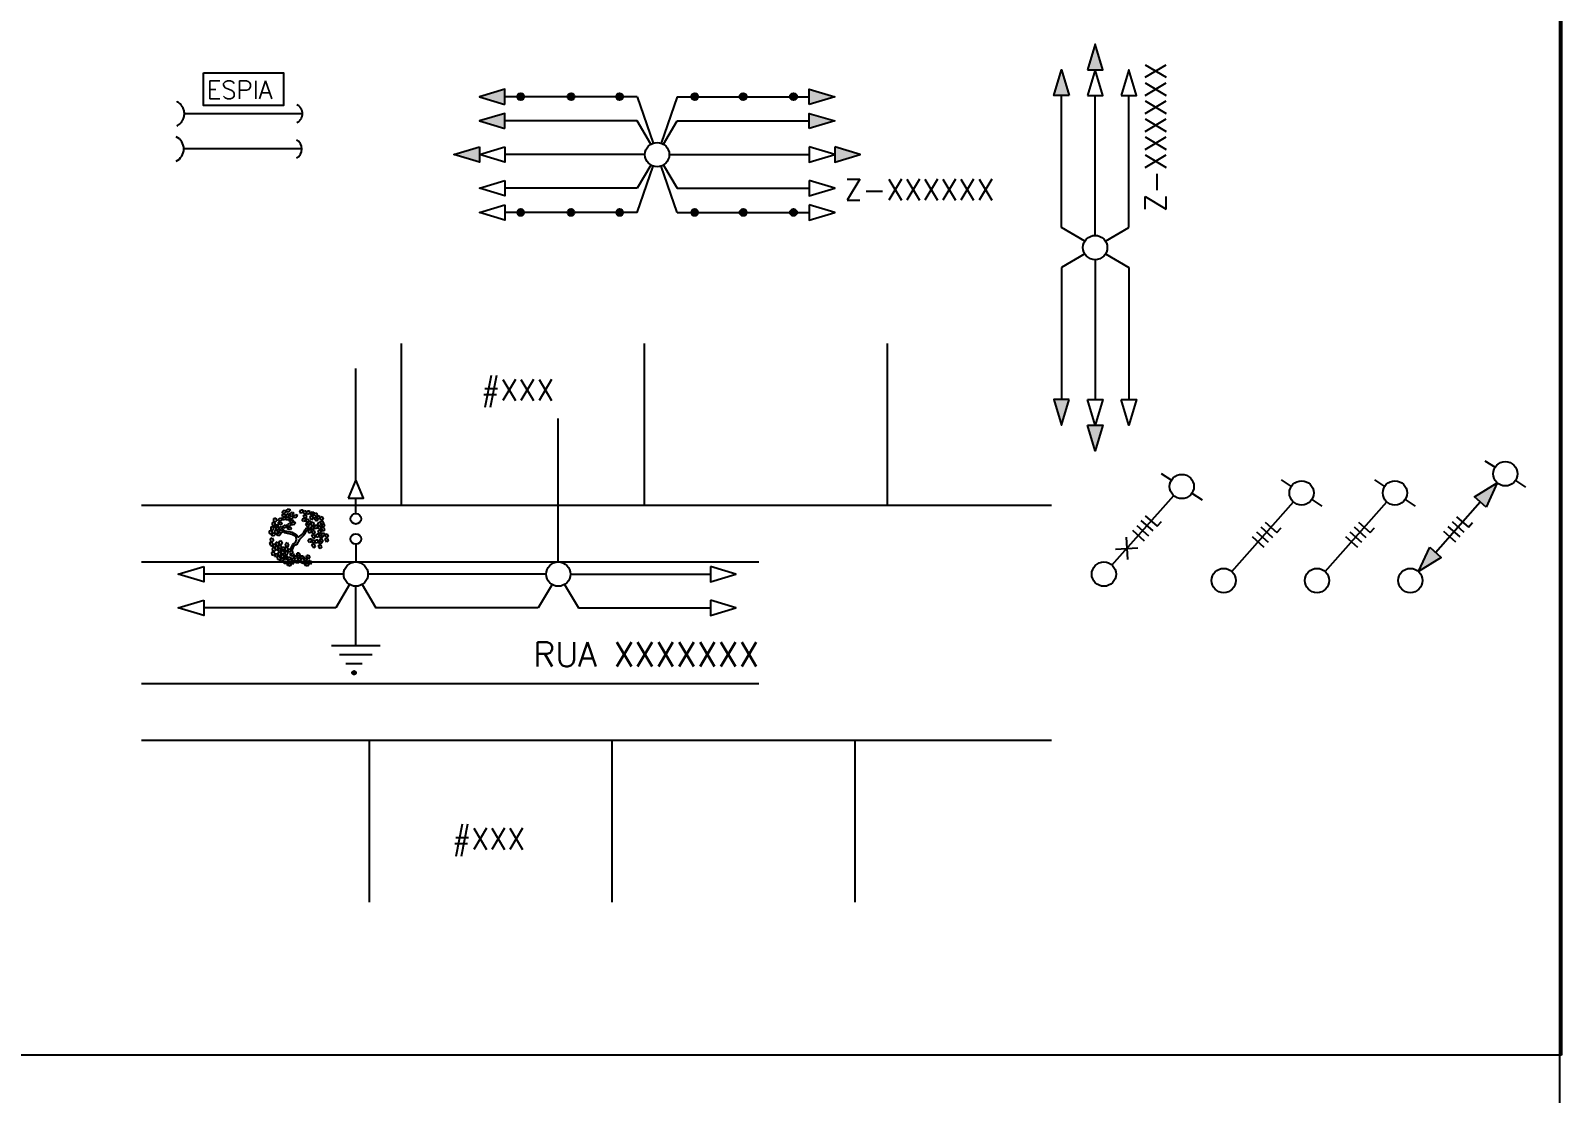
# Model space of a CAD drawing. Header units: millimetres. Extents: x 914 to 1954, y 1483 to 3495.
# Drawn here: x 1756.8 to 1945.9, y 3196.6 to 3327.8 of the extents above; entities that cross this region are included whole.
import ezdxf

# ---------------------------------------------------------------- set-up
doc = ezdxf.new("R2010")
doc.units = ezdxf.units.MM
doc.linetypes.add('DASHEDX2', pattern=[38.1, 25.4, -12.7])
for name, color, linetype in [('BT_EXISTENTE', 7, 'Continuous'), ('BTEXIST', 6, 'Continuous'), ('EQEXISTTXT', 2, 'Continuous'), ('EQPROJ', 40, 'Continuous'), ('HACHURA', 1, 'Continuous'), ('Light_textos', 2, 'Continuous'), ('LINHA_DE_CHAMADA', 1, 'Continuous'), ('LOTE', 5, 'Continuous'), ('MEIO_FIO', 3, 'Continuous'), ('MT_EXISTENTE', 2, 'Continuous'), ('MTXXXXXEXIST', 2, 'Continuous'), ('NOME_RUAS', 7, 'Continuous'), ('NUMERACAO_LOTES', 7, 'Continuous'), ('POSTE_EXISTENTE', 2, 'Continuous'), ('REDE DE BT SUBT. EXISTENTE EM DUTO', 6, 'Continuous'), ('TOPOGRAFIA', 2, 'Continuous')]:
    doc.layers.add(name, color=color, linetype=linetype)
doc.styles.add('PADRÃO', font='romans.shx')
doc.linetypes.add('TRACKS', pattern='A,0.15,[130,ltypeshp.shx,S=0.25,R=0,X=0,Y=0],0.15', length=0.3)

# ---------------------------------------------------------------- blocks, each defined once
blk = doc.blocks.new('A$C102D6B5D')
at = {"layer": 'EQPROJ', "linetype": 'DASHEDX2', "ltscale": 0.075}
blk.add_hatch(color=256, dxfattribs=at).paths.add_polyline_path([(1.33, 9.35, 1), (0.88, 9.35, 1)])
at = {"layer": 'EQPROJ', "linetype": 'DASHEDX2', "ltscale": 1.5}
blk.add_line((5.2, 7.82), (0, 4.82), dxfattribs=at)
at = {"layer": 'EQPROJ', "linetype": 'DASHEDX2', "ltscale": 0.9}
for p, q in [((3.77, 8.3), (0.3, 6.3)), ((2.53, 8.88), (0.8, 7.88))]:
    blk.add_line(p, q, dxfattribs=at)
at = {"layer": 'EQPROJ', "linetype": 'DASHEDX2', "ltscale": 1.3}
blk.add_line((2.6, 6.32), (6.25, 0), dxfattribs=at)
at = {"layer": 'EQPROJ', "linetype": 'DASHEDX2', "ltscale": 0.075}
blk.add_circle((1.1, 9.35), 0.225, dxfattribs=at)
blk = doc.blocks.new('A$C23727E30')
at = {"layer": 'REDE DE BT SUBT. EXISTENTE EM DUTO', "color": 2}
for p, q in [((0, 0.407), (0.407, 0)), ((0.407, 0.407), (0, 0))]:
    blk.add_line(p, q, dxfattribs=at)
blk = doc.blocks.new('A$C2E0E34F6')
at = {"color": 1}
for p, q in [((0.171, 2.291), (0.258, 2.335)), ((0.175, 2.163), (0.171, 2.291)), ((0.258, 2.335), (0.303, 2.19)), ((0.405, 2.266), (0.504, 2.347)), ((0.592, 2.304), (0.503, 2.181)), ((0.504, 2.347), (0.592, 2.304)), ((0.565, 2.523), (0.716, 2.543)), ((0.594, 2.43), (0.565, 2.523)), ((0.575, 2.661), (0.674, 2.742)), ((0.585, 2.588), (0.575, 2.661)), ((0.674, 2.576), (0.585, 2.588)), ((0.721, 2.413), (0.594, 2.43)), ((0.597, 2.34), (0.696, 2.421)), ((0.607, 2.266), (0.597, 2.34)), ((0.674, 2.742), (0.762, 2.699)), ((0.762, 2.699), (0.674, 2.576)), ((0.784, 2.378), (0.695, 2.255)), ((0.696, 2.421), (0.784, 2.378)), ((0.716, 2.543), (0.768, 2.47)), ((0.768, 2.47), (0.721, 2.413)), ((0.75, 2.371), (0.9, 2.39)), ((0.778, 2.277), (0.75, 2.371)), ((0.76, 2.509), (0.859, 2.59)), ((0.77, 2.435), (0.76, 2.509)), ((0.768, 2.736), (0.867, 2.817)), ((0.778, 2.662), (0.768, 2.736)), ((0.858, 2.424), (0.77, 2.435)), ((0.866, 2.65), (0.778, 2.662)), ((0.905, 2.26), (0.778, 2.277)), ((0.947, 2.547), (0.858, 2.424)), ((0.859, 2.59), (0.947, 2.547)), ((0.955, 2.774), (0.866, 2.65)), ((0.867, 2.817), (0.955, 2.774)), ((0.9, 2.39), (0.952, 2.318)), ((0.952, 2.318), (0.905, 2.26)), ((0.941, 2.272), (1.092, 2.292)), ((0.97, 2.179), (0.941, 2.272)), ((0.952, 2.583), (1.051, 2.665)), ((0.962, 2.51), (0.952, 2.583)), ((0.952, 2.41), (1.05, 2.491)), ((0.962, 2.337), (0.952, 2.41)), ((1.05, 2.498), (0.962, 2.51)), ((1.05, 2.325), (0.962, 2.337)), ((1.139, 2.622), (1.05, 2.498)), ((1.05, 2.491), (1.139, 2.449)), ((1.139, 2.449), (1.05, 2.325)), ((1.051, 2.665), (1.139, 2.622)), ((1.092, 2.292), (1.144, 2.219)), ((1.144, 2.485), (1.243, 2.566)), ((1.154, 2.411), (1.144, 2.485)), ((1.242, 2.399), (1.154, 2.411)), ((1.331, 2.523), (1.242, 2.399)), ((1.243, 2.566), (1.331, 2.523)), ((1.428, 2.7), (1.477, 2.818)), ((1.471, 2.639), (1.428, 2.7)), ((1.555, 2.671), (1.471, 2.639)), ((1.477, 2.818), (1.575, 2.822)), ((1.575, 2.822), (1.555, 2.671)), ((1.577, 2.297), (1.626, 2.415)), ((1.621, 2.236), (1.577, 2.297)), ((1.598, 2.703), (1.632, 2.785)), ((1.694, 2.586), (1.598, 2.703)), ((1.62, 2.498), (1.654, 2.58)), ((1.717, 2.381), (1.62, 2.498)), ((1.626, 2.415), (1.724, 2.419)), ((1.632, 2.785), (1.706, 2.776)), ((1.654, 2.58), (1.728, 2.571)), ((1.758, 2.66), (1.694, 2.586)), ((1.724, 2.419), (1.704, 2.268)), ((1.706, 2.776), (1.758, 2.66)), ((1.781, 2.455), (1.717, 2.381)), ((1.728, 2.571), (1.781, 2.455)), ((1.747, 2.3), (1.781, 2.382)), ((1.843, 2.183), (1.747, 2.3)), ((1.761, 2.662), (1.811, 2.78)), ((1.805, 2.602), (1.761, 2.662)), ((1.781, 2.382), (1.855, 2.373)), ((1.888, 2.633), (1.805, 2.602)), ((1.811, 2.78), (1.908, 2.784)), ((1.84, 2.16), (1.889, 2.278)), ((1.855, 2.373), (1.908, 2.257)), ((1.908, 2.784), (1.888, 2.633)), ((1.889, 2.278), (1.986, 2.282)), ((1.931, 2.665), (1.965, 2.747)), ((2.028, 2.548), (1.931, 2.665)), ((1.954, 2.46), (1.988, 2.543)), ((2.05, 2.343), (1.954, 2.46)), ((1.965, 2.747), (2.039, 2.738)), ((1.986, 2.282), (1.966, 2.131)), ((1.981, 2.616), (2.03, 2.734)), ((2.025, 2.556), (1.981, 2.616)), ((1.988, 2.543), (2.062, 2.533)), ((2.108, 2.587), (2.025, 2.556)), ((2.092, 2.622), (2.028, 2.548)), ((2.03, 2.734), (2.128, 2.738)), ((2.039, 2.738), (2.092, 2.622)), ((2.115, 2.417), (2.05, 2.343)), ((2.062, 2.533), (2.115, 2.417)), ((2.128, 2.738), (2.108, 2.587)), ((2.151, 2.619), (2.185, 2.702)), ((2.248, 2.502), (2.151, 2.619)), ((2.174, 2.415), (2.208, 2.497)), ((2.27, 2.297), (2.174, 2.415)), ((2.185, 2.702), (2.259, 2.692)), ((2.208, 2.497), (2.282, 2.488)), ((2.312, 2.576), (2.248, 2.502)), ((2.259, 2.692), (2.312, 2.576)), ((2.334, 2.371), (2.27, 2.297)), ((2.272, 2.456), (2.322, 2.575)), ((2.316, 2.396), (2.272, 2.456)), ((2.282, 2.488), (2.334, 2.371)), ((2.399, 2.427), (2.316, 2.396)), ((2.322, 2.575), (2.419, 2.578)), ((2.419, 2.578), (2.399, 2.427)), ((2.442, 2.46), (2.476, 2.542)), ((2.539, 2.342), (2.442, 2.46)), ((2.465, 2.255), (2.499, 2.337)), ((2.476, 2.542), (2.55, 2.533)), ((2.499, 2.337), (2.573, 2.328)), ((2.603, 2.416), (2.539, 2.342)), ((2.55, 2.533), (2.603, 2.416)), ((2.573, 2.328), (2.626, 2.211)), ((0, 1.675), (0.087, 1.719)), ((0.005, 1.547), (0, 1.675)), ((0.069, 1.51), (0.005, 1.547)), ((0.057, 1.873), (0.144, 1.917)), ((0.062, 1.745), (0.057, 1.873)), ((0.127, 1.708), (0.062, 1.745)), ((0.132, 1.573), (0.069, 1.51)), ((0.087, 1.719), (0.132, 1.573)), ((0.108, 1.455), (0.184, 1.587)), ((0.114, 2.093), (0.201, 2.137)), ((0.118, 1.965), (0.114, 2.093)), ((0.183, 1.929), (0.118, 1.965)), ((0.189, 1.771), (0.127, 1.708)), ((0.144, 1.917), (0.189, 1.771)), ((0.24, 2.127), (0.175, 2.163)), ((0.246, 1.992), (0.183, 1.929)), ((0.184, 1.587), (0.273, 1.584)), ((0.201, 2.137), (0.246, 1.992)), ((0.222, 1.873), (0.298, 2.005)), ((0.314, 1.84), (0.222, 1.873)), ((0.303, 2.19), (0.24, 2.127)), ((0.255, 1.713), (0.343, 1.757)), ((0.26, 1.585), (0.255, 1.713)), ((0.325, 1.548), (0.26, 1.585)), ((0.273, 1.584), (0.291, 1.512)), ((0.298, 2.005), (0.387, 2.003)), ((0.312, 1.911), (0.4, 1.955)), ((0.317, 1.783), (0.312, 1.911)), ((0.404, 1.93), (0.314, 1.84)), ((0.382, 1.746), (0.317, 1.783)), ((0.387, 1.612), (0.325, 1.548)), ((0.343, 1.757), (0.387, 1.612)), ((0.364, 1.493), (0.44, 1.625)), ((0.445, 1.81), (0.382, 1.746)), ((0.387, 2.003), (0.404, 1.93)), ((0.395, 2.128), (0.546, 2.147)), ((0.423, 2.034), (0.395, 2.128)), ((0.4, 1.955), (0.445, 1.81)), ((0.415, 2.192), (0.405, 2.266)), ((0.503, 2.181), (0.415, 2.192)), ((0.55, 2.017), (0.423, 2.034)), ((0.44, 1.625), (0.529, 1.622)), ((0.546, 1.55), (0.456, 1.459)), ((0.459, 1.725), (0.609, 1.744)), ((0.487, 1.631), (0.459, 1.725)), ((0.469, 1.863), (0.568, 1.944)), ((0.479, 1.789), (0.469, 1.863)), ((0.567, 1.778), (0.479, 1.789)), ((0.614, 1.614), (0.487, 1.631)), ((0.529, 1.622), (0.546, 1.55)), ((0.546, 2.147), (0.597, 2.075)), ((0.597, 2.075), (0.55, 2.017)), ((0.656, 1.901), (0.567, 1.778)), ((0.568, 1.944), (0.656, 1.901)), ((0.695, 2.255), (0.607, 2.266)), ((0.609, 1.744), (0.661, 1.672)), ((0.661, 1.672), (0.614, 1.614)), ((0.661, 1.937), (0.76, 2.018)), ((0.671, 1.863), (0.661, 1.937)), ((0.759, 1.852), (0.671, 1.863)), ((0.848, 1.975), (0.759, 1.852)), ((0.76, 2.018), (0.848, 1.975)), ((0.863, 1.907), (1.014, 1.927)), ((0.892, 1.814), (0.863, 1.907)), ((0.873, 2.045), (0.972, 2.126)), ((0.884, 1.972), (0.873, 2.045)), ((0.972, 1.96), (0.884, 1.972)), ((1.019, 1.797), (0.892, 1.814)), ((1.097, 2.162), (0.97, 2.179)), ((0.972, 2.126), (1.06, 2.083)), ((1.06, 2.083), (0.972, 1.96)), ((1.014, 1.927), (1.066, 1.854)), ((1.066, 1.854), (1.019, 1.797)), ((1.066, 2.12), (1.165, 2.201)), ((1.076, 2.046), (1.066, 2.12)), ((1.164, 2.034), (1.076, 2.046)), ((1.144, 2.219), (1.097, 2.162)), ((1.253, 2.158), (1.164, 2.034)), ((1.165, 2.201), (1.253, 2.158)), ((1.704, 2.268), (1.621, 2.236)), ((1.769, 2.095), (1.803, 2.177)), ((1.866, 1.978), (1.769, 2.095)), ((1.803, 2.177), (1.877, 2.168)), ((1.883, 2.1), (1.84, 2.16)), ((1.908, 2.257), (1.843, 2.183)), ((1.93, 2.052), (1.866, 1.978)), ((1.877, 2.168), (1.93, 2.052)), ((1.966, 2.131), (1.883, 2.1)), ((1.911, 1.749), (1.96, 1.867)), ((1.954, 1.689), (1.911, 1.749)), ((2.037, 1.72), (1.954, 1.689)), ((1.96, 1.867), (2.057, 1.871)), ((2.009, 2.163), (2.043, 2.245)), ((2.106, 2.046), (2.009, 2.163)), ((2.032, 1.958), (2.066, 2.041)), ((2.128, 1.841), (2.032, 1.958)), ((2.057, 1.871), (2.037, 1.72)), ((2.043, 2.245), (2.117, 2.236)), ((2.066, 2.041), (2.14, 2.031)), ((2.081, 1.753), (2.114, 1.835)), ((2.177, 1.635), (2.081, 1.753)), ((2.103, 1.548), (2.137, 1.63)), ((2.199, 1.43), (2.103, 1.548)), ((2.17, 2.12), (2.106, 2.046)), ((2.114, 1.835), (2.188, 1.826)), ((2.117, 2.236), (2.17, 2.12)), ((2.193, 1.915), (2.128, 1.841)), ((2.137, 1.63), (2.211, 1.621)), ((2.14, 2.031), (2.193, 1.915)), ((2.241, 1.709), (2.177, 1.635)), ((2.188, 1.826), (2.241, 1.709)), ((2.201, 1.985), (2.251, 2.103)), ((2.245, 1.925), (2.201, 1.985)), ((2.211, 1.621), (2.264, 1.504)), ((2.328, 1.956), (2.245, 1.925)), ((2.251, 2.103), (2.348, 2.107)), ((2.301, 1.559), (2.35, 1.677)), ((2.344, 1.499), (2.301, 1.559)), ((2.348, 2.107), (2.328, 1.956)), ((2.428, 1.53), (2.344, 1.499)), ((2.35, 1.677), (2.448, 1.681)), ((2.358, 2.137), (2.407, 2.255)), ((2.401, 2.077), (2.358, 2.137)), ((2.371, 1.988), (2.405, 2.071)), ((2.468, 1.871), (2.371, 1.988)), ((2.394, 1.784), (2.428, 1.866)), ((2.49, 1.666), (2.394, 1.784)), ((2.485, 2.108), (2.401, 2.077)), ((2.405, 2.071), (2.479, 2.061)), ((2.407, 2.255), (2.505, 2.259)), ((2.428, 1.866), (2.502, 1.857)), ((2.448, 1.681), (2.428, 1.53)), ((2.561, 2.137), (2.465, 2.255)), ((2.532, 1.945), (2.468, 1.871)), ((2.471, 1.563), (2.505, 1.645)), ((2.567, 1.445), (2.471, 1.563)), ((2.479, 2.061), (2.532, 1.945)), ((2.505, 2.259), (2.485, 2.108)), ((2.554, 1.74), (2.49, 1.666)), ((2.502, 1.857), (2.554, 1.74)), ((2.505, 1.645), (2.578, 1.635)), ((2.528, 2.14), (2.562, 2.223)), ((2.624, 2.023), (2.528, 2.14)), ((2.55, 1.936), (2.584, 2.018)), ((2.647, 1.818), (2.55, 1.936)), ((2.626, 2.211), (2.561, 2.137)), ((2.562, 2.223), (2.635, 2.213)), ((2.631, 1.519), (2.567, 1.445)), ((2.571, 1.62), (2.62, 1.738)), ((2.614, 1.56), (2.571, 1.62)), ((2.578, 1.635), (2.631, 1.519)), ((2.584, 2.018), (2.658, 2.009)), ((2.697, 1.591), (2.614, 1.56)), ((2.62, 1.738), (2.717, 1.742)), ((2.688, 2.097), (2.624, 2.023)), ((2.635, 2.213), (2.688, 2.097)), ((2.711, 1.892), (2.647, 1.818)), ((2.658, 2.009), (2.711, 1.892)), ((2.717, 1.742), (2.697, 1.591)), ((2.741, 1.623), (2.774, 1.705)), ((2.837, 1.506), (2.741, 1.623)), ((2.774, 1.705), (2.848, 1.696)), ((2.901, 1.58), (2.837, 1.506)), ((2.848, 1.696), (2.901, 1.58)), ((0.05, 1.077), (0.126, 1.139)), ((0.082, 0.953), (0.05, 1.077)), ((0.064, 1.283), (0.14, 1.345)), ((0.096, 1.159), (0.064, 1.283)), ((0.153, 0.931), (0.082, 0.953)), ((0.167, 1.137), (0.096, 1.159)), ((0.2, 1.421), (0.108, 1.455)), ((0.126, 1.139), (0.201, 1.006)), ((0.14, 1.345), (0.214, 1.212)), ((0.201, 1.006), (0.153, 0.931)), ((0.214, 1.212), (0.167, 1.137)), ((0.192, 0.819), (0.268, 0.881)), ((0.223, 0.695), (0.192, 0.819)), ((0.291, 1.512), (0.2, 1.421)), ((0.202, 0.886), (0.249, 1.03)), ((0.299, 0.872), (0.202, 0.886)), ((0.249, 1.03), (0.336, 1.047)), ((0.268, 0.881), (0.342, 0.748)), ((0.368, 0.98), (0.299, 0.872)), ((0.327, 0.895), (0.403, 0.957)), ((0.358, 0.771), (0.327, 0.895)), ((0.336, 1.047), (0.368, 0.98)), ((0.341, 1.101), (0.417, 1.162)), ((0.372, 0.977), (0.341, 1.101)), ((0.429, 0.749), (0.358, 0.771)), ((0.456, 1.459), (0.364, 1.493)), ((0.443, 0.954), (0.372, 0.977)), ((0.403, 0.957), (0.477, 0.824)), ((0.417, 1.162), (0.491, 1.029)), ((0.477, 0.824), (0.429, 0.749)), ((0.491, 1.029), (0.443, 0.954)), ((0.479, 0.703), (0.525, 0.848)), ((0.49, 0.963), (0.566, 1.025)), ((0.522, 0.839), (0.49, 0.963)), ((0.504, 1.169), (0.58, 1.231)), ((0.536, 1.045), (0.504, 1.169)), ((0.593, 0.817), (0.522, 0.839)), ((0.525, 0.848), (0.613, 0.864)), ((0.607, 1.023), (0.536, 1.045)), ((0.566, 1.025), (0.641, 0.892)), ((0.645, 0.797), (0.576, 0.69)), ((0.58, 1.231), (0.654, 1.098)), ((0.641, 0.892), (0.593, 0.817)), ((0.654, 1.098), (0.607, 1.023)), ((0.613, 0.864), (0.645, 0.797)), ((0.642, 0.772), (0.689, 0.917)), ((0.739, 0.758), (0.642, 0.772)), ((0.646, 0.705), (0.722, 0.767)), ((0.689, 0.917), (0.776, 0.933)), ((0.722, 0.767), (0.796, 0.634)), ((0.808, 0.866), (0.739, 0.758)), ((0.776, 0.933), (0.808, 0.866)), ((0.817, 0.887), (0.893, 0.949)), ((0.848, 0.763), (0.817, 0.887)), ((0.83, 1.093), (0.907, 1.154)), ((0.862, 0.969), (0.83, 1.093)), ((0.919, 0.741), (0.848, 0.763)), ((0.933, 0.947), (0.862, 0.969)), ((0.893, 0.949), (0.967, 0.816)), ((0.907, 1.154), (0.981, 1.022)), ((0.967, 0.816), (0.919, 0.741)), ((0.981, 1.022), (0.933, 0.947)), ((0.969, 0.696), (1.015, 0.84)), ((1.015, 0.84), (1.103, 0.857)), ((1.135, 0.79), (1.066, 0.682)), ((1.103, 0.857), (1.135, 0.79)), ((1.153, 0.788), (1.209, 0.666)), ((1.939, 1.285), (1.988, 1.403)), ((1.982, 1.225), (1.939, 1.285)), ((2.066, 1.256), (1.982, 1.225)), ((1.988, 1.403), (2.086, 1.407)), ((2.086, 1.407), (2.066, 1.256)), ((2.109, 1.289), (2.143, 1.371)), ((2.205, 1.171), (2.109, 1.289)), ((2.131, 1.084), (2.165, 1.166)), ((2.228, 0.966), (2.131, 1.084)), ((2.143, 1.371), (2.217, 1.362)), ((2.165, 1.166), (2.239, 1.157)), ((2.264, 1.504), (2.199, 1.43)), ((2.269, 1.245), (2.205, 1.171)), ((2.217, 1.362), (2.269, 1.245)), ((2.292, 1.04), (2.228, 0.966)), ((2.239, 1.157), (2.292, 1.04)), ((2.265, 1.27), (2.314, 1.388)), ((2.309, 1.21), (2.265, 1.27)), ((2.392, 1.241), (2.309, 1.21)), ((2.314, 1.388), (2.412, 1.392)), ((2.412, 1.392), (2.392, 1.241)), ((2.435, 1.273), (2.469, 1.356)), ((2.532, 1.156), (2.435, 1.273)), ((2.458, 1.069), (2.492, 1.151)), ((2.554, 0.951), (2.458, 1.069)), ((2.469, 1.356), (2.543, 1.346)), ((2.492, 1.151), (2.565, 1.142)), ((2.493, 1.358), (2.527, 1.44)), ((2.59, 1.24), (2.493, 1.358)), ((2.527, 1.44), (2.601, 1.431)), ((2.596, 1.23), (2.532, 1.156)), ((2.543, 1.346), (2.596, 1.23)), ((2.618, 1.025), (2.554, 0.951)), ((2.565, 1.142), (2.618, 1.025)), ((2.654, 1.314), (2.59, 1.24)), ((2.601, 1.431), (2.654, 1.314)), ((2.763, 1.418), (2.797, 1.501)), ((2.86, 1.301), (2.763, 1.418)), ((2.797, 1.501), (2.871, 1.491)), ((2.924, 1.375), (2.86, 1.301)), ((2.871, 1.491), (2.924, 1.375)), ((0.178, 0.613), (0.254, 0.675)), ((0.209, 0.489), (0.178, 0.613)), ((0.28, 0.467), (0.209, 0.489)), ((0.294, 0.673), (0.223, 0.695)), ((0.254, 0.675), (0.328, 0.542)), ((0.328, 0.542), (0.28, 0.467)), ((0.342, 0.748), (0.294, 0.673)), ((0.33, 0.422), (0.376, 0.567)), ((0.427, 0.408), (0.33, 0.422)), ((0.376, 0.567), (0.464, 0.583)), ((0.496, 0.516), (0.427, 0.408)), ((0.464, 0.583), (0.496, 0.516)), ((0.469, 0.408), (0.545, 0.47)), ((0.5, 0.284), (0.469, 0.408)), ((0.576, 0.69), (0.479, 0.703)), ((0.483, 0.614), (0.559, 0.675)), ((0.514, 0.49), (0.483, 0.614)), ((0.571, 0.262), (0.5, 0.284)), ((0.585, 0.468), (0.514, 0.49)), ((0.545, 0.47), (0.619, 0.337)), ((0.559, 0.675), (0.633, 0.543)), ((0.619, 0.337), (0.571, 0.262)), ((0.633, 0.543), (0.585, 0.468)), ((0.621, 0.216), (0.667, 0.361)), ((0.718, 0.203), (0.621, 0.216)), ((0.632, 0.499), (0.708, 0.561)), ((0.664, 0.375), (0.632, 0.499)), ((0.677, 0.581), (0.646, 0.705)), ((0.735, 0.353), (0.664, 0.375)), ((0.667, 0.361), (0.755, 0.378)), ((0.749, 0.559), (0.677, 0.581)), ((0.708, 0.561), (0.782, 0.428)), ((0.787, 0.311), (0.718, 0.203)), ((0.782, 0.428), (0.735, 0.353)), ((0.796, 0.634), (0.749, 0.559)), ((0.755, 0.378), (0.787, 0.311)), ((0.784, 0.308), (0.831, 0.453)), ((0.881, 0.294), (0.784, 0.308)), ((0.794, 0.212), (0.945, 0.226)), ((0.819, 0.117), (0.794, 0.212)), ((0.81, 0.484), (0.886, 0.546)), ((0.841, 0.36), (0.81, 0.484)), ((0.945, 0.096), (0.819, 0.117)), ((0.823, 0.69), (0.9, 0.751)), ((0.855, 0.566), (0.823, 0.69)), ((0.831, 0.453), (0.918, 0.469)), ((0.912, 0.338), (0.841, 0.36)), ((0.926, 0.544), (0.855, 0.566)), ((0.95, 0.402), (0.881, 0.294)), ((0.886, 0.546), (0.96, 0.413)), ((0.9, 0.751), (0.974, 0.619)), ((0.96, 0.413), (0.912, 0.338)), ((0.918, 0.469), (0.95, 0.402)), ((0.974, 0.619), (0.926, 0.544)), ((0.945, 0.226), (0.994, 0.152)), ((0.994, 0.152), (0.945, 0.096)), ((0.962, 0.293), (1.008, 0.437)), ((1.059, 0.279), (0.962, 0.293)), ((1.066, 0.682), (0.969, 0.696)), ((0.976, 0.116), (1.127, 0.13)), ((1.002, 0.021), (0.976, 0.116)), ((1.128, 0), (1.002, 0.021)), ((1.008, 0.437), (1.096, 0.454)), ((1.128, 0.387), (1.059, 0.279)), ((1.078, 0.615), (1.229, 0.629)), ((1.103, 0.52), (1.078, 0.615)), ((1.096, 0.454), (1.128, 0.387)), ((1.229, 0.499), (1.103, 0.52)), ((1.125, 0.184), (1.145, 0.27)), ((1.239, 0.083), (1.125, 0.184)), ((1.127, 0.13), (1.177, 0.056)), ((1.177, 0.056), (1.128, 0)), ((1.145, 0.27), (1.22, 0.273)), ((1.149, 0.379), (1.3, 0.393)), ((1.174, 0.284), (1.149, 0.379)), ((1.3, 0.263), (1.174, 0.284)), ((1.22, 0.273), (1.29, 0.166)), ((1.229, 0.629), (1.278, 0.555)), ((1.278, 0.555), (1.229, 0.499)), ((1.29, 0.166), (1.239, 0.083)), ((1.26, 0.519), (1.411, 0.533)), ((1.286, 0.424), (1.26, 0.519)), ((1.412, 0.403), (1.286, 0.424)), ((1.3, 0.393), (1.349, 0.319)), ((1.349, 0.319), (1.3, 0.263)), ((1.331, 0.283), (1.482, 0.297)), ((1.357, 0.189), (1.331, 0.283)), ((1.483, 0.167), (1.357, 0.189)), ((1.409, 0.587), (1.429, 0.673)), ((1.523, 0.486), (1.409, 0.587)), ((1.411, 0.533), (1.461, 0.459)), ((1.461, 0.459), (1.412, 0.403)), ((1.429, 0.673), (1.504, 0.676)), ((1.48, 0.351), (1.5, 0.438)), ((1.594, 0.25), (1.48, 0.351)), ((1.482, 0.297), (1.532, 0.223)), ((1.532, 0.223), (1.483, 0.167)), ((1.5, 0.438), (1.575, 0.44)), ((1.504, 0.676), (1.574, 0.569)), ((1.574, 0.569), (1.523, 0.486)), ((1.567, 0.531), (1.719, 0.545)), ((1.593, 0.436), (1.567, 0.531)), ((1.575, 0.44), (1.645, 0.334)), ((1.719, 0.415), (1.593, 0.436)), ((1.645, 0.334), (1.594, 0.25)), ((1.66, 0.272), (1.811, 0.287)), ((1.685, 0.178), (1.66, 0.272)), ((1.811, 0.157), (1.685, 0.178)), ((1.719, 0.545), (1.768, 0.471)), ((1.768, 0.471), (1.719, 0.415)), ((1.75, 0.435), (1.901, 0.449)), ((1.775, 0.341), (1.75, 0.435)), ((1.901, 0.319), (1.775, 0.341)), ((1.811, 0.287), (1.86, 0.213)), ((1.86, 0.213), (1.811, 0.157)), ((1.842, 0.177), (1.993, 0.191)), ((1.868, 0.082), (1.842, 0.177)), ((1.994, 0.061), (1.868, 0.082)), ((1.898, 0.503), (1.919, 0.59)), ((2.012, 0.402), (1.898, 0.503)), ((1.901, 0.449), (1.95, 0.375)), ((1.95, 0.375), (1.901, 0.319)), ((1.919, 0.59), (1.993, 0.592)), ((1.991, 0.245), (2.011, 0.331)), ((2.105, 0.144), (1.991, 0.245)), ((1.993, 0.592), (2.064, 0.486)), ((1.993, 0.191), (2.043, 0.117)), ((2.043, 0.117), (1.994, 0.061)), ((2.011, 0.331), (2.086, 0.334)), ((2.064, 0.486), (2.012, 0.402)), ((2.086, 0.334), (2.156, 0.227)), ((2.156, 0.227), (2.105, 0.144))]:
    blk.add_line(p, q, dxfattribs=at)
at = {"color": 2}
for p, q in [((0.762, 1.632), (0.628, 1.723)), ((0.762, 1.716), (0.635, 1.792)), ((1.117, 1.67), (0.762, 1.716)), ((1.11, 1.571), (0.762, 1.632)), ((1.302, 1.472), (1.11, 1.571)), ((1.351, 1.541), (1.117, 1.67)), ((1.429, 1.442), (1.351, 1.541)), ((1.429, 1.442), (1.664, 1.655)), ((1.635, 1.495), (1.749, 1.617)), ((1.664, 1.655), (1.735, 1.822)), ((1.735, 1.822), (1.799, 1.921)), ((1.749, 1.617), (1.813, 1.799)), ((1.799, 1.921), (1.87, 1.967)), ((1.813, 1.799), (1.919, 1.929)), ((1.87, 1.967), (1.898, 2.05)), ((1.919, 1.929), (2.04, 1.967)), ((1.167, 1.069), (1.068, 0.826)), ((1.245, 1.024), (1.153, 0.788)), ((1.288, 1.145), (1.167, 1.069)), ((1.366, 1.077), (1.245, 1.024)), ((1.351, 1.358), (1.288, 1.145)), ((1.351, 1.358), (1.302, 1.472)), ((1.5, 1.343), (1.366, 1.077)), ((1.5, 1.343), (1.635, 1.495))]:
    blk.add_line(p, q, dxfattribs=at)
blk = doc.blocks.new('A$C097E1C70')
blk.add_blockref('A$C2E0E34F6', (0, 0))
blk = doc.blocks.new('A$C624F3DC8')
at = {"layer": 'LINHA_DE_CHAMADA', "xscale": 0.7200000000000001, "yscale": 0.7200000000000001, "zscale": 0.7200000000000001}
blk.add_blockref('A$C097E1C70', (0, 0), dxfattribs=at)
blk = doc.blocks.new('A$C3CE26D9A')
blk.add_blockref('A$C624F3DC8', (0, 0))

msp = doc.modelspace()

# ---------------------------------------------------------------- hatches: boundary and pattern name
at = {"layer": 'BT_EXISTENTE'}
for points in [[(1936.58, 3269), (1935.16, 3270.26), (1937.96, 3271.99)], [(1929.63, 3264.04), (1931.04, 3262.78), (1928.24, 3261.05)]]:
    msp.add_hatch(color=3, dxfattribs=at).paths.add_polyline_path(points)
at = {"layer": 'BTEXIST'}
for points in [[(1887.37, 3322.99), (1889.26, 3322.99), (1888.31, 3326.15)], [(1812.27, 3313.48), (1812.27, 3311.58), (1809.11, 3312.53)], [(1856.16, 3313.48), (1856.16, 3311.58), (1859.31, 3312.53)], [(1887.37, 3279.11), (1889.26, 3279.11), (1888.31, 3275.95)]]:
    msp.add_hatch(color=256, dxfattribs=at).paths.add_polyline_path(points)
at = {"layer": 'MTXXXXXEXIST'}
for points in [[(1884.17, 3322.99), (1883.22, 3319.84), (1885.12, 3319.84)], [(1815.43, 3318.73), (1815.43, 3320.62), (1812.28, 3319.68)], [(1853, 3320.62), (1853, 3318.73), (1856.16, 3319.68)], [(1815.43, 3317.62), (1812.28, 3316.68), (1815.43, 3315.73)], [(1853, 3317.62), (1853, 3315.73), (1856.16, 3316.68)], [(1883.22, 3282.27), (1884.17, 3279.11), (1885.12, 3282.27)]]:
    msp.add_hatch(color=256, dxfattribs=at).paths.add_polyline_path(points)
h = msp.add_hatch(color=256, dxfattribs=at)
edge = h.paths.add_edge_path()
edge.add_arc((1817.37, 3319.68), 0.431, 0, 360)
h = msp.add_hatch(color=256, dxfattribs=at)
edge = h.paths.add_edge_path()
edge.add_arc((1823.59, 3319.68), 0.431, 0, 360)
h = msp.add_hatch(color=256, dxfattribs=at)
edge = h.paths.add_edge_path()
edge.add_arc((1829.58, 3319.68), 0.431, 0, 360)
h = msp.add_hatch(color=256, dxfattribs=at)
edge = h.paths.add_edge_path()
edge.add_arc((1838.86, 3319.68), 0.431, 0, 360)
h = msp.add_hatch(color=256, dxfattribs=at)
edge = h.paths.add_edge_path()
edge.add_arc((1844.85, 3319.68), 0.431, 0, 360)
h = msp.add_hatch(color=256, dxfattribs=at)
edge = h.paths.add_edge_path()
edge.add_arc((1851.06, 3319.68), 0.431, 0, 360)
h = msp.add_hatch(color=256, dxfattribs=at)
edge = h.paths.add_edge_path()
edge.add_arc((1817.37, 3305.38), 0.431, 0, 360)
h = msp.add_hatch(color=256, dxfattribs=at)
edge = h.paths.add_edge_path()
edge.add_arc((1823.59, 3305.38), 0.431, 0, 360)
h = msp.add_hatch(color=256, dxfattribs=at)
edge = h.paths.add_edge_path()
edge.add_arc((1829.58, 3305.38), 0.431, 0, 360)
h = msp.add_hatch(color=256, dxfattribs=at)
edge = h.paths.add_edge_path()
edge.add_arc((1838.86, 3305.38), 0.431, 0, 360)
h = msp.add_hatch(color=256, dxfattribs=at)
edge = h.paths.add_edge_path()
edge.add_arc((1844.85, 3305.38), 0.431, 0, 360)
h = msp.add_hatch(color=256, dxfattribs=at)
edge = h.paths.add_edge_path()
edge.add_arc((1851.06, 3305.38), 0.431, 0, 360)

# ---------------------------------------------------------------- linework, layer by layer
at = {"color": 1}
msp.add_lwpolyline([(1146.54, 3495.26), (1945.66, 3495.26), (1945.66, 2832.35), (1146.54, 2832.35)], close=True, dxfattribs=at)
msp.add_lwpolyline([(1945.89, 3201.33), (1573.91, 3201.33), (1573.91, 3495.26), (1945.89, 3495.26)], close=True)
at = {"layer": 'BT_EXISTENTE', "linetype": 'TRACKS', "ltscale": 5}
msp.add_line((1822.01, 3262.22), (1822.01, 3279.92), dxfattribs=at)
at = {"layer": 'BT_EXISTENTE', "color": 3}
for p, q in [((1890.39, 3261.84), (1898.02, 3270.42)), ((1905.17, 3261.05), (1912.8, 3269.63)), ((1930.33, 3263.41), (1935.87, 3269.63)), ((1893.44, 3266.74), (1894.9, 3265.45)), ((1893.97, 3267.34), (1895.43, 3266.05)), ((1894.5, 3267.94), (1895.96, 3266.64)), ((1895.96, 3266.64), (1896.5, 3267.24)), ((1909.29, 3267.15), (1910.75, 3265.85)), ((1920.82, 3267.15), (1922.28, 3265.85)), ((1931.87, 3266.61), (1933.33, 3265.31)), ((1932.4, 3267.2), (1933.86, 3265.91)), ((1932.93, 3267.8), (1934.4, 3266.51)), ((1934.4, 3266.51), (1934.93, 3267.1)), ((1892.91, 3266.15), (1894.37, 3264.85)), ((1907.69, 3265.36), (1909.15, 3264.06)), ((1908.22, 3265.95), (1909.68, 3264.66)), ((1908.76, 3266.55), (1910.22, 3265.25)), ((1910.75, 3265.85), (1911.28, 3266.45)), ((1919.23, 3265.36), (1920.69, 3264.06)), ((1919.76, 3265.95), (1921.22, 3264.66)), ((1920.29, 3266.55), (1921.75, 3265.25)), ((1922.28, 3265.85), (1922.81, 3266.45)), ((1931.34, 3266.01), (1932.8, 3264.71))]:
    msp.add_line(p, q, dxfattribs=at)
for points in [[(1936.58, 3269), (1935.16, 3270.26), (1937.96, 3271.99), (1937.96, 3271.99)], [(1929.63, 3264.04), (1931.04, 3262.78), (1928.24, 3261.05), (1928.24, 3261.05)]]:
    msp.add_lwpolyline(points, close=True, dxfattribs=at)
at = {"layer": 'BTEXIST'}
for p, q in [((1888.31, 3302.55), (1888.31, 3319.84)), ((1832.72, 3312.53), (1815.43, 3312.53)), ((1835.72, 3312.53), (1853, 3312.53)), ((1888.31, 3299.55), (1888.31, 3282.27)), ((1795.51, 3260.72), (1778.23, 3260.72)), ((1823.51, 3260.72), (1840.8, 3260.72))]:
    msp.add_line(p, q, dxfattribs=at)
at = {"layer": 'BTEXIST', "color": 3, "linetype": 'DASHEDX2', "ltscale": 3}
msp.add_line((1916.71, 3261.05), (1924.33, 3269.63), dxfattribs=at)
at = {"layer": 'BTEXIST', "linetype": 'DASHEDX2', "ltscale": 5}
msp.add_line((1820.51, 3260.72), (1798.51, 3260.72), dxfattribs=at)
at = {"layer": 'BTEXIST'}
for points in [[(1887.37, 3322.99), (1889.26, 3322.99), (1888.31, 3326.15), (1888.31, 3326.15)], [(1887.37, 3319.84), (1889.26, 3319.84), (1888.31, 3322.99), (1888.31, 3322.99)], [(1812.27, 3313.48), (1812.27, 3311.58), (1809.11, 3312.53), (1809.11, 3312.53)], [(1815.43, 3313.48), (1815.43, 3311.58), (1812.28, 3312.53), (1812.28, 3312.53)], [(1853, 3313.48), (1853, 3311.58), (1856.16, 3312.53), (1856.16, 3312.53)], [(1856.16, 3313.48), (1856.16, 3311.58), (1859.31, 3312.53), (1859.31, 3312.53)], [(1887.37, 3282.27), (1889.26, 3282.27), (1888.31, 3279.11), (1888.31, 3279.11)], [(1887.37, 3279.11), (1889.26, 3279.11), (1888.31, 3275.95), (1888.31, 3275.95)], [(1778.23, 3261.67), (1778.23, 3259.77), (1775.07, 3260.72), (1775.07, 3260.72)], [(1840.8, 3261.67), (1840.8, 3259.77), (1843.95, 3260.72), (1843.95, 3260.72)]]:
    msp.add_lwpolyline(points, close=True, dxfattribs=at)
at = {"layer": 'HACHURA'}
msp.add_lwpolyline([(1778.18, 3322.61), (1788.09, 3322.61), (1788.09, 3318.58), (1778.18, 3318.58)], close=True, dxfattribs=at)
at = {"layer": 'LOTE', "color": 4}
for p, q in [((1802.63, 3289.22), (1802.63, 3269.22)), ((1832.63, 3289.22), (1832.63, 3269.22)), ((1862.63, 3289.22), (1862.63, 3269.22)), ((1770.56, 3269.22), (1882.93, 3269.22)), ((1770.56, 3240.22), (1882.93, 3240.22)), ((1798.64, 3240.22), (1798.64, 3220.22)), ((1828.64, 3240.22), (1828.64, 3220.22)), ((1858.64, 3240.22), (1858.64, 3220.22))]:
    msp.add_line(p, q, dxfattribs=at)
at = {"layer": 'MEIO_FIO', "color": 1, "linetype": 'DASHEDX2', "ltscale": 3}
for p, q in [((1770.56, 3262.22), (1882.93, 3262.22)), ((1770.56, 3247.22), (1882.93, 3247.22))]:
    msp.add_line(p, q, dxfattribs=at)
at = {"layer": 'MT_EXISTENTE', "linetype": 'TRACKS', "ltscale": 5}
msp.add_line((1797.01, 3272.35), (1797.01, 3286.12), dxfattribs=at)
at = {"layer": 'MTXXXXXEXIST'}
for p, q in [((1831.74, 3319.68), (1815.43, 3319.68)), ((1831.74, 3319.68), (1833.73, 3313.95)), ((1836.69, 3319.68), (1834.71, 3313.95)), ((1836.69, 3319.68), (1853, 3319.68)), ((1884.17, 3303.53), (1884.17, 3319.84)), ((1892.46, 3303.53), (1892.46, 3319.84)), ((1831.74, 3316.68), (1815.43, 3316.68)), ((1833.45, 3313.82), (1831.74, 3316.68)), ((1834.99, 3313.82), (1836.69, 3316.68)), ((1836.69, 3316.68), (1853, 3316.68)), ((1833.45, 3311.24), (1831.74, 3308.38)), ((1831.74, 3305.38), (1833.73, 3311.11)), ((1836.69, 3305.38), (1834.71, 3311.11)), ((1834.99, 3311.24), (1836.69, 3308.38)), ((1831.74, 3308.38), (1815.43, 3308.38)), ((1836.69, 3308.38), (1853, 3308.38)), ((1831.74, 3305.38), (1815.43, 3305.38)), ((1836.69, 3305.38), (1853, 3305.38)), ((1887.03, 3301.82), (1884.17, 3303.53)), ((1889.6, 3301.82), (1892.46, 3303.53)), ((1887.03, 3300.28), (1884.17, 3298.58)), ((1889.6, 3300.28), (1892.46, 3298.58)), ((1884.17, 3298.58), (1884.17, 3282.27)), ((1892.46, 3298.58), (1892.46, 3282.27)), ((1797.01, 3264.41), (1797.01, 3262.22)), ((1796.24, 3259.43), (1794.54, 3256.57)), ((1797.78, 3259.43), (1799.49, 3256.57)), ((1821.24, 3259.43), (1819.54, 3256.57)), ((1822.78, 3259.43), (1824.49, 3256.57)), ((1794.54, 3256.57), (1778.23, 3256.57)), ((1824.49, 3256.57), (1840.8, 3256.57))]:
    msp.add_line(p, q, dxfattribs=at)
at = {"layer": 'MTXXXXXEXIST', "linetype": 'DASHEDX2', "ltscale": 2}
msp.add_line((1790.43, 3317.58), (1775.84, 3317.58), dxfattribs=at)
at = {"layer": 'MTXXXXXEXIST', "ltscale": 2}
msp.add_line((1790.36, 3313.22), (1775.78, 3313.22), dxfattribs=at)
at = {"layer": 'MTXXXXXEXIST', "ltscale": 5}
msp.add_line((1797.01, 3268.21), (1797.01, 3270.11), dxfattribs=at)
at = {"layer": 'MTXXXXXEXIST', "linetype": 'DASHEDX2', "ltscale": 5}
msp.add_line((1819.54, 3256.57), (1799.49, 3256.57), dxfattribs=at)
at = {"layer": 'MTXXXXXEXIST'}
for points in [[(1885.12, 3319.84), (1883.22, 3319.84), (1884.17, 3322.99), (1884.17, 3322.99)], [(1891.51, 3319.84), (1893.41, 3319.84), (1892.46, 3322.99), (1892.46, 3322.99)], [(1815.43, 3318.73), (1815.43, 3320.62), (1812.28, 3319.68), (1812.28, 3319.68)], [(1853, 3318.73), (1853, 3320.62), (1856.16, 3319.68), (1856.16, 3319.68)], [(1815.43, 3315.73), (1815.43, 3317.62), (1812.28, 3316.68), (1812.28, 3316.68)], [(1853, 3315.73), (1853, 3317.62), (1856.16, 3316.68), (1856.16, 3316.68)], [(1815.43, 3309.33), (1815.43, 3307.44), (1812.28, 3308.38), (1812.28, 3308.38)], [(1853, 3309.33), (1853, 3307.44), (1856.16, 3308.38), (1856.16, 3308.38)], [(1815.43, 3306.33), (1815.43, 3304.44), (1812.28, 3305.38), (1812.28, 3305.38)], [(1853, 3306.33), (1853, 3304.44), (1856.16, 3305.38), (1856.16, 3305.38)], [(1885.12, 3282.27), (1883.22, 3282.27), (1884.17, 3279.11), (1884.17, 3279.11)], [(1891.51, 3282.27), (1893.41, 3282.27), (1892.46, 3279.11), (1892.46, 3279.11)], [(1778.23, 3257.52), (1778.23, 3255.63), (1775.07, 3256.57), (1775.07, 3256.57)], [(1840.8, 3257.52), (1840.8, 3255.63), (1843.95, 3256.57), (1843.95, 3256.57)]]:
    msp.add_lwpolyline(points, close=True, dxfattribs=at)
at = {"layer": 'MTXXXXXEXIST', "color": 3}
msp.add_lwpolyline([(1796.06, 3270.11), (1797.96, 3270.11), (1797.01, 3272.35), (1797.01, 3272.35)], close=True, dxfattribs=at)
at = {"layer": 'MTXXXXXEXIST'}
for centre in [(1817.37, 3319.68), (1823.59, 3319.68), (1829.58, 3319.68), (1838.86, 3319.68), (1844.85, 3319.68), (1851.06, 3319.68), (1817.37, 3305.38), (1823.59, 3305.38), (1829.58, 3305.38), (1838.86, 3305.38), (1844.85, 3305.38), (1851.06, 3305.38)]:
    msp.add_circle(centre, 0.431, dxfattribs=at)
at = {"layer": 'MTXXXXXEXIST', "color": 3}
for centre in [(1797.01, 3267.56), (1797.01, 3265.06)]:
    msp.add_circle(centre, 0.65, dxfattribs=at)
at = {"layer": 'MTXXXXXEXIST', "linetype": 'DASHEDX2'}
msp.add_arc((1774.18, 3317.58), 1.66, 295.5982, 64.4018, dxfattribs=at)
at = {"layer": 'MTXXXXXEXIST', "linetype": 'DASHEDX2', "ltscale": 0.5}
msp.add_arc((1789.21, 3317.58), 1.22, 295.5982, 64.4018, dxfattribs=at)
at = {"layer": 'MTXXXXXEXIST'}
msp.add_arc((1774.11, 3313.22), 1.66, 295.5982, 64.4018, dxfattribs=at)
at = {"layer": 'MTXXXXXEXIST', "ltscale": 0.5}
msp.add_arc((1789.14, 3313.22), 1.22, 295.5982, 64.4018, dxfattribs=at)
at = {"layer": 'POSTE_EXISTENTE'}
for p, q in [((1936.43, 3274.72), (1937.69, 3273.91)), ((1896.48, 3273.15), (1897.74, 3272.34)), ((1911.27, 3272.36), (1912.53, 3271.55)), ((1922.8, 3272.36), (1924.06, 3271.55)), ((1940.21, 3272.28), (1941.47, 3271.47)), ((1900.26, 3270.72), (1901.52, 3269.9)), ((1915.05, 3269.93), (1916.31, 3269.11)), ((1926.58, 3269.93), (1927.84, 3269.11))]:
    msp.add_line(p, q, dxfattribs=at)
for centre in [(1834.22, 3312.53), (1888.31, 3301.05), (1938.96, 3273.11), (1899.01, 3271.54), (1913.8, 3270.75), (1925.33, 3270.75), (1797.01, 3260.72), (1822.01, 3260.72), (1889.39, 3260.72), (1904.18, 3259.93), (1915.71, 3259.93), (1927.24, 3259.93)]:
    msp.add_circle(centre, 1.5, dxfattribs=at)

# ---------------------------------------------------------------- block references
at = {"layer": 'MEIO_FIO', "xscale": 4.800000000210832, "yscale": 4.800000000210832, "zscale": 4.800000000210832, "rotation": 48.36417574356895}
msp.add_blockref('A$C23727E30', (1892.29, 3262.52), dxfattribs=at)
at = {"layer": 'TOPOGRAFIA', "xscale": 3.468439752097202, "yscale": 3.468439752097202, "zscale": 3.468439752097202, "rotation": 356.2932108992063}
msp.add_blockref('A$C3CE26D9A', (1786.1, 3261.89), dxfattribs=at)
at = {"layer": 'TOPOGRAFIA', "rotation": 149.9938122035514}
msp.add_blockref('A$C102D6B5D', (1802.42, 3256.09), dxfattribs=at)

# ---------------------------------------------------------------- texts
at = {"layer": 'EQEXISTTXT', "style": 'PADRÃO'}
msp.add_text('ESPIA', height=2.2, dxfattribs=at).set_placement((1778.61, 3319.43))
at = {"layer": 'Light_textos', "color": 3, "style": 'PADRÃO'}
msp.add_text('Z-XXXXXX', height=2.6, rotation=90, dxfattribs=at).set_placement((1897.07, 3305.47))
msp.add_text('Z-XXXXXX', height=2.6, dxfattribs=at).set_placement((1857.37, 3306.91))
at = {"layer": 'NOME_RUAS', "style": 'PADRÃO'}
msp.add_text('RUA XXXXXXX', height=3, dxfattribs=at).set_placement((1818.95, 3249.3))
at = {"layer": 'NUMERACAO_LOTES', "style": 'PADRÃO'}
for p in [(1812.5, 3282.17), (1808.91, 3226.73)]:
    msp.add_text('#XXX', height=2.6, dxfattribs=at).set_placement(p)

doc.saveas('drawing.dxf')
